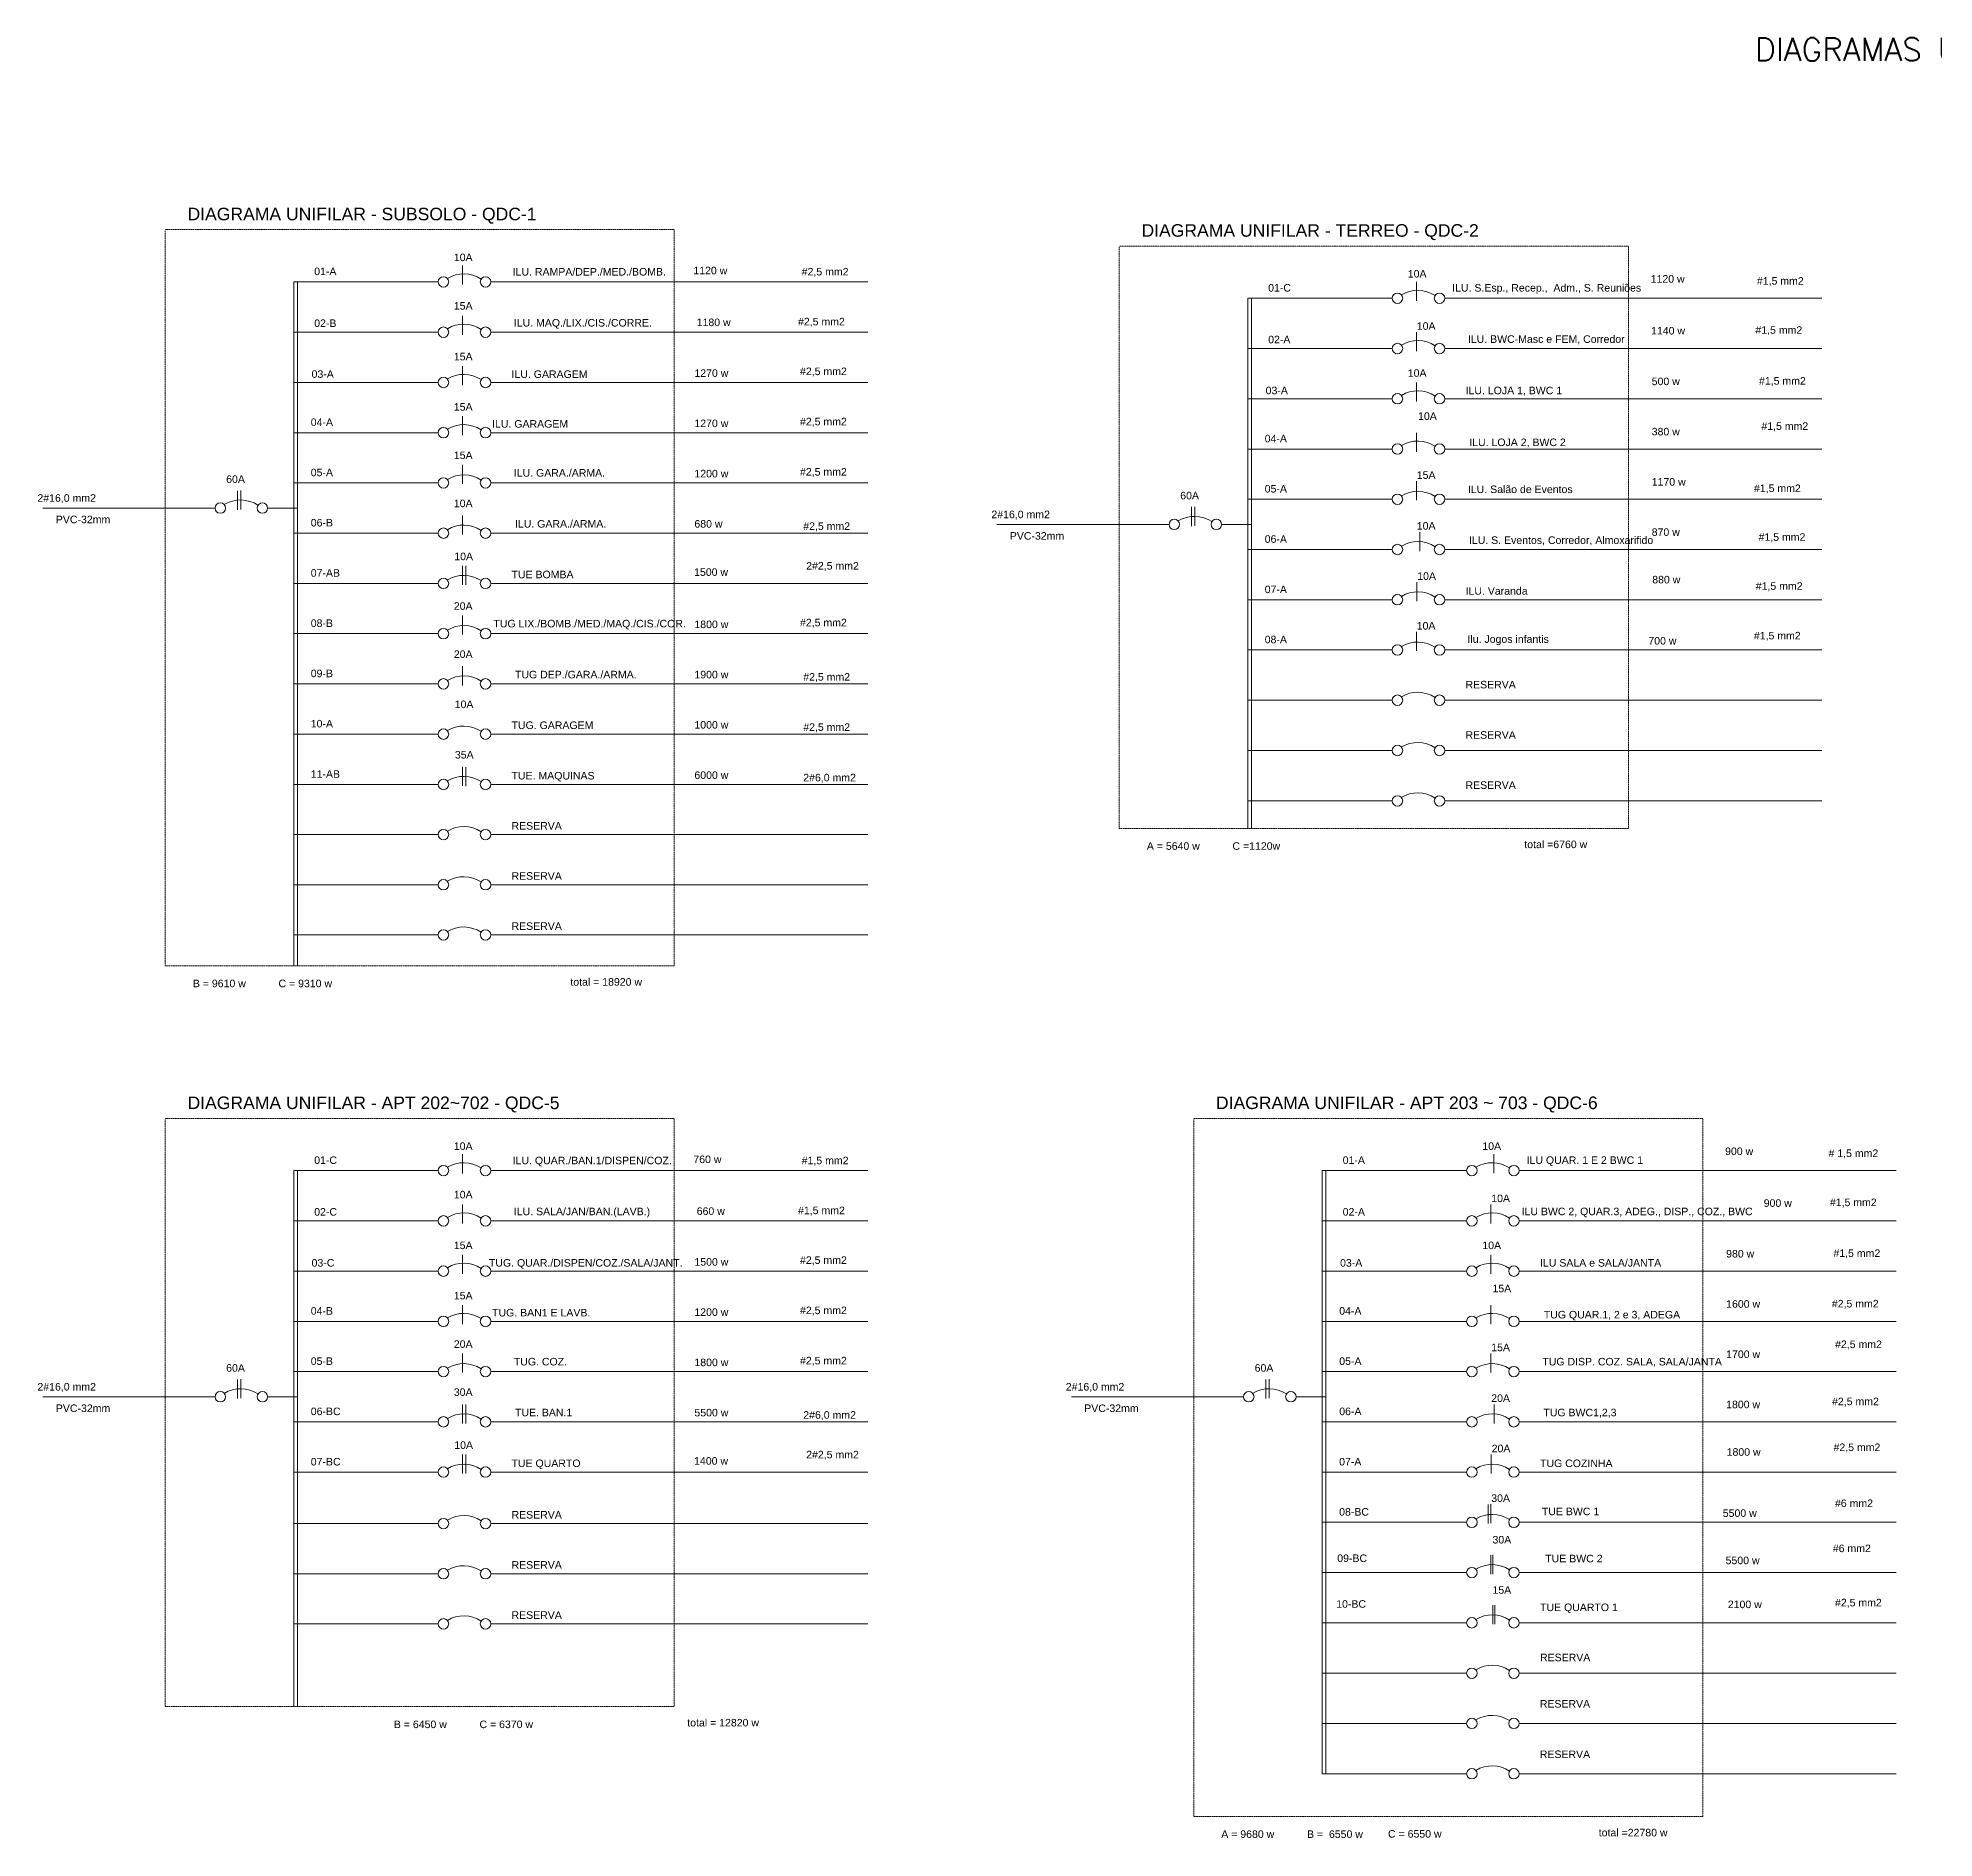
# Model space of a CAD drawing. Header units: millimetres. Extents: x 9138 to 12758, y -7 to 1713.
# Drawn here: x 9138 to 10949, y -7 to 1713 of the extents above; entities that cross this region are included whole.
import ezdxf

# ---------------------------------------------------------------- set-up
doc = ezdxf.new("R2010")
doc.units = ezdxf.units.MM
doc.linetypes.add('HIDDEN', pattern=[0.375, 0.25, -0.125])
doc.layers.add('ELETRI', color=5, linetype='Continuous', lineweight=9)
doc.layers.add('TELEFSU', color=3, linetype='Continuous')
doc.styles.add('ROMANS', font='romans')
doc.styles.get("Standard").update_dxf_attribs({"font": 'arial.ttf'})

msp = doc.modelspace()

# ---------------------------------------------------------------- linework, layer by layer
at = {"layer": 'ELETRI', "linetype": 'HIDDEN'}
for p, q in [((9745.5, 1529.4), (9259.2, 1529.4)), ((9259.2, 1528.3), (9259.2, 826)), ((9745.5, 826), (9745.5, 1529.4)), ((10656.9, 1513.7), (10170.5, 1513.7)), ((10170.5, 1512.6), (10170.5, 957.4)), ((10656.9, 957.4), (10656.9, 1513.7)), ((10170.5, 957.4), (10656.9, 957.4)), ((9259.2, 826), (9745.5, 826)), ((9745.5, 680.3), (9259.2, 680.3)), ((9259.2, 679.2), (9259.2, 118.3)), ((9745.5, 118.3), (9745.5, 680.3)), ((10728, 680.3), (10241.7, 680.3)), ((10241.7, 679.2), (10241.7, 13.3)), ((10728, 13.3), (10728, 680.3)), ((9259.2, 118.3), (9745.5, 118.3)), ((10241.7, 13.3), (10728, 13.3))]:
    msp.add_line(p, q, dxfattribs=at)
at = {"layer": 'ELETRI', "linetype": 'Continuous'}
for p, q in [((9543.1, 1495.1), (9543.1, 1476.9)), ((9381.9, 1479.4), (9381.9, 1431.4)), ((9381.9, 1479.4), (9520, 1479.4)), ((9385.5, 1479.4), (9385.5, 1431.4)), ((9570.2, 1479.4), (9930.3, 1479.4)), ((10454.4, 1479.4), (10454.4, 1461.2)), ((10293.3, 1463.8), (10293.3, 1415.8)), ((10293.3, 1463.8), (10431.3, 1463.8)), ((10296.9, 1463.8), (10296.9, 1415.8)), ((10481.5, 1463.8), (10841.6, 1463.8)), ((9381.9, 1431.4), (9381.9, 1383.4)), ((9381.9, 1431.4), (9520, 1431.4)), ((9385.5, 1431.4), (9385.5, 1383.4)), ((9543.1, 1447.1), (9543.1, 1428.9)), ((9570.2, 1431.4), (9930.3, 1431.4)), ((10454.4, 1431.4), (10454.4, 1413.2)), ((10293.3, 1415.8), (10293.3, 1367.8)), ((10293.3, 1415.8), (10431.3, 1415.8)), ((10296.9, 1415.8), (10296.9, 1367.8)), ((10481.5, 1415.8), (10841.6, 1415.8)), ((9543.1, 1399.1), (9543.1, 1380.9)), ((9381.9, 1383.4), (9381.9, 1335.4)), ((9381.9, 1383.4), (9520, 1383.4)), ((9385.5, 1383.4), (9385.5, 1335.4)), ((9570.2, 1383.4), (9930.3, 1383.4)), ((10454.4, 1383.4), (10454.4, 1365.2)), ((10293.3, 1367.8), (10293.3, 1319.8)), ((10293.3, 1367.8), (10431.3, 1367.8)), ((10296.9, 1367.8), (10296.9, 1319.8)), ((10481.5, 1367.8), (10841.6, 1367.8)), ((9543.1, 1351.1), (9543.1, 1332.9)), ((9381.9, 1335.4), (9381.9, 1287.4)), ((9381.9, 1335.4), (9520, 1335.4)), ((9385.5, 1335.4), (9385.5, 1287.4)), ((9570.2, 1335.4), (9930.3, 1335.4)), ((10454.4, 1335.4), (10454.4, 1317.2)), ((9543.1, 1304.8), (9543.1, 1286.6)), ((10293.3, 1319.8), (10293.3, 1271.8)), ((10293.3, 1319.8), (10431.3, 1319.8)), ((10296.9, 1319.8), (10296.9, 1271.8)), ((10481.5, 1319.8), (10841.6, 1319.8)), ((9381.9, 1287.4), (9381.9, 1239.4)), ((9381.9, 1287.4), (9520, 1287.4)), ((9385.5, 1287.4), (9385.5, 1239.4)), ((9570.2, 1287.4), (9930.3, 1287.4)), ((10454.4, 1289.1), (10454.4, 1270.9)), ((9328.2, 1280), (9328.2, 1261.8)), ((9331.3, 1280.2), (9331.3, 1262)), ((10293.3, 1271.8), (10293.3, 1223.8)), ((10293.3, 1271.8), (10431.3, 1271.8)), ((10296.9, 1271.8), (10296.9, 1223.8)), ((10481.5, 1271.8), (10841.6, 1271.8)), ((9142.4, 1263.4), (9306.8, 1263.4)), ((9357, 1263.4), (9385.5, 1263.4)), ((9543.1, 1256.2), (9543.1, 1238)), ((10239.5, 1264.4), (10239.5, 1246.2)), ((10242.6, 1264.5), (10242.6, 1246.3)), ((9381.9, 1239.4), (9381.9, 1191.4)), ((9381.9, 1239.4), (9520, 1239.4)), ((9385.5, 1239.4), (9385.5, 1191.4)), ((9570.2, 1239.4), (9930.3, 1239.4)), ((10053.7, 1247.8), (10218.1, 1247.8)), ((10268.3, 1247.8), (10296.9, 1247.8)), ((10457.7, 1240.5), (10457.7, 1222.3)), ((10293.3, 1223.8), (10293.3, 1175.8)), ((10293.3, 1223.8), (10431.3, 1223.8)), ((10296.9, 1223.8), (10296.9, 1175.8)), ((10481.5, 1223.8), (10841.6, 1223.8)), ((9543.1, 1208.2), (9543.1, 1190)), ((9546.4, 1208.2), (9546.4, 1190)), ((9381.9, 1191.4), (9520, 1191.4)), ((9381.9, 1191.4), (9381.9, 826)), ((9385.5, 1191.4), (9385.5, 826)), ((9570.2, 1191.4), (9930.3, 1191.4)), ((10454.8, 1192.5), (10454.8, 1174.3)), ((9543.1, 1160.8), (9543.1, 1142.6)), ((10293.3, 1175.8), (10431.3, 1175.8)), ((10293.3, 1175.8), (10293.3, 957.4)), ((10296.9, 1175.8), (10296.9, 957.4)), ((10481.5, 1175.8), (10841.6, 1175.8)), ((9381.9, 1143.4), (9520, 1143.4)), ((9570.2, 1143.4), (9930.3, 1143.4)), ((10454.4, 1145.1), (10454.4, 1126.9)), ((10293.3, 1127.8), (10431.3, 1127.8)), ((10481.5, 1127.8), (10841.6, 1127.8)), ((9543.1, 1112.2), (9543.1, 1094)), ((9381.9, 1095.4), (9520, 1095.4)), ((9570.2, 1095.4), (9930.3, 1095.4)), ((10293.3, 1079.8), (10431.3, 1079.8)), ((10481.5, 1079.8), (10841.6, 1079.8)), ((9381.9, 1047.4), (9520, 1047.4)), ((9570.2, 1047.4), (9930.3, 1047.4)), ((9543.1, 1016.1), (9543.1, 997.9)), ((9546.4, 1016), (9546.4, 997.8)), ((10293.3, 1031.8), (10431.3, 1031.8)), ((10481.5, 1031.8), (10841.6, 1031.8)), ((9381.9, 999.3), (9520, 999.3)), ((9570.2, 999.3), (9930.3, 999.3)), ((10293.3, 983.6), (10431.3, 983.6)), ((10481.5, 983.6), (10841.6, 983.6)), ((9381.9, 951.4), (9520, 951.4)), ((9570.2, 951.4), (9930.3, 951.4)), ((9381.9, 903.5), (9520, 903.5)), ((9570.2, 903.5), (9930.3, 903.5)), ((9381.9, 855.6), (9520, 855.6)), ((9570.2, 855.6), (9930.3, 855.6)), ((9543.1, 646), (9543.1, 627.8)), ((10528.3, 646.1), (10528.3, 627.9)), ((9381.9, 630.4), (9381.9, 582.4)), ((9381.9, 630.4), (9520, 630.4)), ((9385.5, 630.4), (9385.5, 582.4)), ((9570.2, 630.4), (9930.3, 630.4)), ((10364.4, 630.4), (10364.4, 582.4)), ((10364.4, 630.4), (10502.4, 630.4)), ((10368, 630.4), (10368, 582.4)), ((10552.6, 630.4), (10912.7, 630.4)), ((9543.1, 598), (9543.1, 579.8)), ((10525.5, 598), (10525.5, 579.8)), ((9381.9, 582.4), (9381.9, 534.4)), ((9381.9, 582.4), (9520, 582.4)), ((9385.5, 582.4), (9385.5, 534.4)), ((9570.2, 582.4), (9930.3, 582.4)), ((10364.4, 582.4), (10364.4, 534.4)), ((10364.4, 582.4), (10502.4, 582.4)), ((10368, 582.4), (10368, 534.4)), ((10552.6, 582.4), (10912.7, 582.4)), ((9543.1, 550), (9543.1, 531.8)), ((10525.5, 550), (10525.5, 531.8)), ((9381.9, 534.4), (9381.9, 486.4)), ((9381.9, 534.4), (9520, 534.4)), ((9385.5, 534.4), (9385.5, 486.4)), ((9570.2, 534.4), (9930.3, 534.4)), ((10364.4, 534.4), (10364.4, 486.4)), ((10364.4, 534.4), (10502.4, 534.4)), ((10368, 534.4), (10368, 486.4)), ((10552.6, 534.4), (10912.7, 534.4)), ((9543.1, 502), (9543.1, 483.8)), ((10525.5, 502), (10525.5, 483.8)), ((9381.9, 486.4), (9381.9, 438.4)), ((9381.9, 486.4), (9520, 486.4)), ((9385.5, 486.4), (9385.5, 438.4)), ((9570.2, 486.4), (9930.3, 486.4)), ((10364.4, 486.4), (10364.4, 438.4)), ((10364.4, 486.4), (10502.4, 486.4)), ((10368, 486.4), (10368, 438.4)), ((10552.6, 486.4), (10912.7, 486.4)), ((9543.1, 455.7), (9543.1, 437.5)), ((10525.5, 455.7), (10525.5, 437.5)), ((9381.9, 438.4), (9381.9, 390.4)), ((9381.9, 438.4), (9520, 438.4)), ((9385.5, 438.4), (9385.5, 390.4)), ((9570.2, 438.4), (9930.3, 438.4)), ((10364.4, 438.4), (10364.4, 390.4)), ((10364.4, 438.4), (10502.4, 438.4)), ((10368, 438.4), (10368, 390.4)), ((10552.6, 438.4), (10912.7, 438.4)), ((9328.2, 431), (9328.2, 412.8)), ((9331.3, 431.1), (9331.3, 412.9)), ((10310.6, 431), (10310.6, 412.8)), ((10313.7, 431.1), (10313.7, 412.9)), ((9142.4, 414.4), (9306.8, 414.4)), ((9357, 414.4), (9385.5, 414.4)), ((9543.1, 407.1), (9543.1, 388.9)), ((9546.4, 407.1), (9546.4, 388.9)), ((10124.9, 414.4), (10289.3, 414.4)), ((10339.5, 414.4), (10368, 414.4)), ((10528.8, 407.1), (10528.8, 388.9)), ((9381.9, 390.4), (9381.9, 342.4)), ((9381.9, 390.4), (9520, 390.4)), ((9385.5, 390.4), (9385.5, 342.4)), ((9570.2, 390.4), (9930.3, 390.4)), ((10364.4, 390.4), (10364.4, 342.4)), ((10364.4, 390.4), (10502.4, 390.4)), ((10368, 390.4), (10368, 342.4)), ((10552.6, 390.4), (10912.7, 390.4)), ((9543.1, 359.1), (9543.1, 340.9)), ((9546.4, 359.1), (9546.4, 340.9)), ((10525.9, 359.1), (10525.9, 340.9)), ((9381.9, 342.4), (9520, 342.4)), ((9381.9, 342.4), (9381.9, 118.3)), ((9385.5, 342.4), (9385.5, 118.3)), ((9570.2, 342.4), (9930.3, 342.4)), ((10364.4, 342.4), (10502.4, 342.4)), ((10364.4, 342.4), (10364.4, 54.2)), ((10368, 342.4), (10368, 54.2)), ((10552.6, 342.4), (10912.7, 342.4)), ((10523, 311.5), (10523, 293.3)), ((10525.5, 311.7), (10525.5, 293.5)), ((9381.9, 293.2), (9520, 293.2)), ((9570.2, 293.2), (9930.3, 293.2)), ((10364.4, 294.4), (10502.4, 294.4)), ((10552.6, 294.4), (10912.7, 294.4)), ((10525.5, 263.1), (10525.5, 244.9)), ((10527.4, 263.2), (10527.4, 245)), ((9381.9, 245.3), (9520, 245.3)), ((9570.2, 245.3), (9930.3, 245.3)), ((10364.4, 246.4), (10502.4, 246.4)), ((10552.6, 246.4), (10912.7, 246.4)), ((10527.3, 215.2), (10527.3, 197)), ((10529.2, 215.2), (10529.2, 197)), ((9381.9, 197.4), (9520, 197.4)), ((9570.2, 197.4), (9930.3, 197.4)), ((10364.4, 198.4), (10502.4, 198.4)), ((10552.6, 198.4), (10912.7, 198.4)), ((10364.4, 150.2), (10502.4, 150.2)), ((10552.6, 150.2), (10912.7, 150.2)), ((10364.4, 102.3), (10502.4, 102.3)), ((10552.6, 102.3), (10912.7, 102.3)), ((10364.4, 54.2), (10502.4, 54.2)), ((10552.6, 54.2), (10912.7, 54.2))]:
    msp.add_line(p, q, dxfattribs=at)
for centre in [(9525, 1479.4), (9565.2, 1479.4), (10436.3, 1463.8), (10476.5, 1463.8), (9525, 1431.4), (9565.2, 1431.4), (10436.3, 1415.8), (10476.5, 1415.8), (9525, 1383.4), (9565.2, 1383.4), (10436.3, 1367.8), (10476.5, 1367.8), (9525, 1335.4), (9565.2, 1335.4), (10436.3, 1319.8), (10476.5, 1319.8), (9525, 1287.4), (9565.2, 1287.4), (9311.8, 1263.4), (9352, 1263.4), (10436.3, 1271.8), (10476.5, 1271.8), (10223.1, 1247.8), (10263.3, 1247.8), (9525, 1239.4), (9565.2, 1239.4), (10436.3, 1223.8), (10476.5, 1223.8), (9525, 1191.4), (9565.2, 1191.4), (10436.3, 1175.8), (10476.5, 1175.8), (9525, 1143.4), (9565.2, 1143.4), (10436.3, 1127.8), (10476.5, 1127.8), (9525, 1095.4), (9565.2, 1095.4), (10436.3, 1079.8), (10476.5, 1079.8), (9525, 1047.4), (9565.2, 1047.4), (10436.3, 1031.8), (10476.5, 1031.8), (9525, 999.3), (9565.2, 999.3), (10436.3, 983.6), (10476.5, 983.6), (9525, 951.4), (9565.2, 951.4), (9525, 903.5), (9565.2, 903.5), (9525, 855.6), (9565.2, 855.6), (9525, 630.4), (9565.2, 630.4), (10507.4, 630.4), (10547.6, 630.4), (9525, 582.4), (9565.2, 582.4), (10507.4, 582.4), (10547.6, 582.4), (9525, 534.4), (9565.2, 534.4), (10507.4, 534.4), (10547.6, 534.4), (9525, 486.4), (9565.2, 486.4), (10507.4, 486.4), (10547.6, 486.4), (9525, 438.4), (9565.2, 438.4), (10507.4, 438.4), (10547.6, 438.4), (9311.8, 414.4), (9352, 414.4), (10294.3, 414.4), (10334.5, 414.4), (9525, 390.4), (9565.2, 390.4), (10507.4, 390.4), (10547.6, 390.4), (9525, 342.4), (9565.2, 342.4), (10507.4, 342.4), (10547.6, 342.4), (9525, 293.2), (9565.2, 293.2), (10507.4, 294.4), (10547.6, 294.4), (9525, 245.3), (9565.2, 245.3), (10507.4, 246.4), (10547.6, 246.4), (9525, 197.4), (9565.2, 197.4), (10507.4, 198.4), (10547.6, 198.4), (10507.4, 150.2), (10547.6, 150.2), (10507.4, 102.3), (10547.6, 102.3), (10507.4, 54.2), (10547.6, 54.2)]:
    msp.add_circle(centre, 5, dxfattribs=at)
for centre in [(9544.3, 1457), (10455.7, 1441.3), (9544.3, 1409), (10455.7, 1393.3), (9544.3, 1361), (10455.7, 1345.3), (9544.3, 1313), (10455.7, 1297.3), (9544.3, 1265), (9331.2, 1241), (10455.7, 1249.3), (10242.5, 1225.3), (9544.3, 1217), (10455.7, 1201.3), (9544.3, 1169), (10455.7, 1153.3), (9544.3, 1121), (10455.7, 1105.3), (9544.3, 1073), (10455.7, 1057.3), (9544.3, 1025), (10455.6, 1009.3), (9544.3, 976.9), (10455.6, 961.2), (9544.3, 929), (9544.3, 881.1), (9544.3, 833.1), (9544.3, 607.9), (10526.8, 607.9), (9544.3, 559.9), (10526.8, 559.9), (9544.3, 511.9), (10526.8, 511.9), (9544.3, 463.9), (10526.8, 463.9), (9544.3, 415.9), (10526.8, 415.9), (9331.2, 391.9), (10313.6, 391.9), (9544.3, 367.9), (10526.8, 367.9), (9544.3, 319.9), (10526.8, 319.9), (9544.3, 270.8), (10526.8, 271.9), (10526.8, 223.9), (9544.3, 222.9), (9544.3, 175), (10526.8, 175.9), (10526.8, 127.8), (10526.8, 79.9), (10526.8, 31.7)]:
    msp.add_arc(centre, 30.1, 56.5031, 121.2449, dxfattribs=at)

# ---------------------------------------------------------------- texts
at = {"color": 4, "style": 'ROMANS'}
msp.add_text('DIAGRAMAS UNIFILARES', height=22, dxfattribs=at).set_placement((10777.9, 1690.5))
at = {"linetype": 'HIDDEN'}
for s, p in [('10A', (9534.9, 1499.3)), ('01-A', (9401.5, 1485.9)), ('ILU. RAMPA/DEP./MED./BOMB.', (9591.1, 1485.5)), ('1120 w', (9763.7, 1486.7)), (' #2,5 mm2', (9864.4, 1485.6)), ('10A', (10446.2, 1483.6)), ('1120 w', (10678.2, 1478.7)), ('01-C', (10312.8, 1470.2)), ('ILU. S.Esp., Recep.,  Adm., S. Reuniões', (10488.6, 1470.2)), ('  #1,5 mm2', (10774.1, 1476.8)), ('15A', (9534.9, 1453)), ('02-B', (9401.5, 1436.4)), ('ILU. MAQ./LIX./CIS./CORRE.', (9592.2, 1436.8)), (' 1180 w', (9764.1, 1437.2)), ('#2,5 mm2', (9863.7, 1437.9)), ('10A', (10454.8, 1433.7)), ('1140 w', (10678.6, 1429.2)), ('#1,5 mm2', (10778.3, 1429.9)), ('02-A', (10312.8, 1420.8)), ('ILU. BWC-Masc e FEM, Corredor', (10503.6, 1421.2)), ('03-A', (9399, 1387.8)), ('15A', (9534.9, 1404.5)), ('ILU. GARAGEM', (9590, 1387.7)), ('1270 w', (9764.7, 1388.7)), ('  #2,5 mm2', (9860, 1390.4)), ('10A', (10446.2, 1388.8)), ('03-A', (10310.4, 1372.1)), ('ILU. LOJA 1, BWC 1', (10501.4, 1372.1)), ('500 w', (10679.2, 1380.8)), ('  #1,5 mm2', (10776.1, 1381.3)), ('15A', (9534.9, 1356.5)), ('04-A', (9398.2, 1341.8)), ('ILU. GARAGEM', (9571.4, 1340.2)), ('1270 w', (9764.7, 1340.7)), ('  #2,5 mm2', (9860, 1342.4)), ('10A', (10456, 1347.6)), ('  #1,5 mm2', (10778.4, 1338.1)), ('04-A', (10309.5, 1326.2)), ('ILU. LOJA 2, BWC 2', (10504.9, 1322.6)), ('380 w', (10679.2, 1332.8)), ('15A', (9534.9, 1310.2)), ('60A', (9317.4, 1287.4)), ('05-A', (9398.2, 1293.8)), ('ILU. GARA./ARMA.', (9592.2, 1293.4)), ('1200 w', (9764.7, 1292.7)), ('  #2,5 mm2', (9860, 1294.4)), ('15A', (10454.8, 1291.3)), ('1170 w', (10679.2, 1284.8)), ('2#16,0 mm2', (9137.1, 1269.4)), ('10A', (9534.9, 1264.2)), ('60A', (10228.8, 1271.7)), ('05-A', (10309.5, 1278.2)), ('ILU. Salão de Eventos', (10503.6, 1277.7)), ('  #1,5 mm2', (10771.3, 1278.7)), ('PVC-32mm', (9154.7, 1248.9)), ('06-B', (9398.2, 1245.8)), ('ILU. GARA./ARMA.', (9593.3, 1244.7)), ('680 w', (9764.7, 1244.7)), ('2#16,0 mm2', (10048.4, 1253.7)), ('10A', (10454.8, 1242.8)), ('  #2,5 mm2', (9863.1, 1242.5)), ('PVC-32mm', (10066, 1233.2)), ('06-A', (10309.5, 1230.2)), ('ILU. S. Eventos, Corredor, Almoxarifido', (10504.6, 1229.1)), ('870 w', (10679.2, 1236.8)), ('  #1,5 mm2', (10775.7, 1232.1)), ('10A', (9535.3, 1213.6)), ('07-AB', (9398.2, 1197.8)), ('TUE BOMBA', (9590, 1196.3)), ('   2#2,5 mm2', (9863.1, 1204.6)), ('10A', (10455.2, 1194.8)), ('880 w', (10679.7, 1191.4)), ('07-A', (10309.5, 1182.1)), ('ILU. Varanda', (10501.4, 1180.6)), ('  #1,5 mm2', (10773, 1185.3)), ('20A', (9534.9, 1166.2)), ('08-B', (9398.2, 1149.8)), ('TUG LIX./BOMB./MED./MAQ./CIS./COR.', (9572.7, 1149.4)), ('1800 w', (9764.7, 1148.7)), ('  #2,5 mm2', (9860, 1150.4)), ('08-A', (10309.5, 1134.2)), ('10A', (10454.7, 1147.3)), ('Ilu. Jogos infantis', (10503.2, 1134.6)), ('  #1,5 mm2', (10771.2, 1137.9)), ('20A', (9534.9, 1120.2)), ('700 w', (10676, 1133)), ('09-B', (9398.2, 1101.8)), ('TUG DEP./GARA./ARMA.', (9593.3, 1100.7)), ('1900 w', (9764.7, 1100.7)), ('  #2,5 mm2', (9863.1, 1098.5)), ('RESERVA', (10501.3, 1091.1)), ('10A', (9535.7, 1072.3)), ('10-A', (9398.2, 1053.8)), ('TUG. GARAGEM', (9590, 1052.3)), ('1000 w', (9764.7, 1052.7)), ('  #2,5 mm2', (9863.1, 1050.5)), ('RESERVA', (10501.3, 1043)), ('35A', (9535.9, 1024.1)), ('11-AB', (9398.2, 1005.7)), ('TUE. MAQUINAS', (9590, 1004.1)), ('6000 w', (9764.7, 1004.6)), ('  2#6,0 mm2', (9863.1, 1002.3)), ('RESERVA', (10501.3, 995.1)), ('RESERVA', (9590, 956.2)), ('A = 5640 w', (10196.9, 936.9)), ('C =1120w', (10278.7, 936.9)), ('total =6760 w', (10557.5, 938.5)), ('RESERVA', (9590, 908.3)), ('RESERVA', (9590, 860.4)), ('B = 9610 w', (9285.6, 805.6)), ('C = 9310 w', (9367.4, 805.6)), ('total = 18920 w', (9646.2, 807.1)), ('10A', (9534.9, 650.2)), ('10A', (10517.4, 650.2)), ('900 w', (10749.3, 645.3)), ('01-C', (9401.5, 636.8)), ('ILU. QUAR./BAN.1/DISPEN/COZ.', (9591.1, 636.5)), ('760 w', (9763.7, 637.6)), (' #1,5 mm2', (9864.4, 636.5)), ('01-A', (10384, 636.8)), ('ILU QUAR. 1 E 2 BWC 1', (10559.7, 636.8)), (' # 1,5 mm2', (10845.3, 643.4)), ('10A', (9534.9, 603.9)), ('10A', (10525.9, 600.3)), ('900 w', (10786.2, 595.8)), ('#1,5 mm2', (10849.4, 596.5)), ('02-C', (9401.5, 587.4)), ('ILU. SALA/JAN/BAN.(LAVB.)', (9592.2, 587.8)), (' 660 w', (9764.1, 588.1)), ('#1,5 mm2', (9863.7, 588.8)), ('02-A', (10384, 587.4)), ('ILU BWC 2, QUAR.3, ADEG., DISP., COZ., BWC ', (10554.9, 587.8)), ('15A', (9534.9, 555.4)), ('10A', (10517.4, 555.4)), ('03-C', (9399, 538.7)), ('TUG. QUAR./DISPEN/COZ./SALA/JANT.', (9568.4, 538.7)), ('1500 w', (9764.7, 539.6)), ('  #2,5 mm2', (9860, 541.3)), ('03-A', (10381.5, 538.7)), ('ILU SALA e SALA/JANTA', (10572.5, 538.7)), ('980 w', (10750.3, 547.4)), ('  #1,5 mm2', (10847.2, 547.9)), ('15A', (9534.9, 507.4)), ('15A', (10527.1, 514.2)), ('04-B', (9398.2, 492.8)), ('TUG. BAN1 E LAVB.', (9571.4, 491.1)), ('1200 w', (9764.7, 491.6)), ('  #2,5 mm2', (9860, 493.3)), ('04-A', (10380.7, 492.8)), ('TUG QUAR.1, 2 e 3, ADEGA', (10576.1, 489.2)), ('1600 w', (10750.3, 499.4)), ('  #2,5 mm2', (10845.7, 499.7)), ('20A', (9534.9, 461.1)), ('15A', (10525.9, 457.9)), ('1700 w', (10750.3, 451.4)), ('  #2,5 mm2', (10848.8, 460.9)), ('60A', (9317.4, 438.3)), ('05-B', (9398.2, 444.8)), ('TUG. COZ.', (9592.2, 444.3)), ('1800 w', (9764.7, 443.6)), ('  #2,5 mm2', (9860, 445.3)), ('60A', (10299.9, 438.3)), ('05-A', (10380.7, 444.8)), ('TUG DISP. COZ. SALA, SALA/JANTA', (10574.7, 444.3)), ('2#16,0 mm2', (9137.1, 420.3)), ('30A', (9534.9, 415.2)), ('2#16,0 mm2', (10119.5, 420.3)), ('20A', (10525.9, 409.4)), ('PVC-32mm', (9154.7, 399.8)), ('06-BC', (9398.2, 396.8)), ('TUE. BAN.1', (9593.3, 395.7)), ('5500 w', (9764.7, 395.6)), ('  2#6,0 mm2', (9863.1, 393.4)), ('PVC-32mm', (10137.1, 399.8)), ('06-A', (10380.7, 396.8)), ('TUG BWC1,2,3', (10575.7, 395.7)), ('1800 w', (10750.3, 403.4)), ('  #2,5 mm2', (10845.9, 406.3)), ('10A', (9535.3, 364.6)), ('   2#2,5 mm2', (9863.1, 355.5)), ('20A', (10526.3, 361.4)), ('1800 w', (10750.8, 358)), ('  #2,5 mm2', (10847.3, 362.5)), ('07-BC', (9398.2, 348.7)), ('TUE QUARTO', (9590, 347.2)), ('07-A', (10380.6, 348.7)), ('TUG COZINHA', (10572.5, 347.2)), ('08-BC', (10380.6, 300.8)), ('30A', (10525.9, 313.9)), ('TUE BWC 1', (10574.3, 301.2)), ('  #6 mm2', (10848.7, 309)), ('RESERVA', (9590, 298)), ('5500 w', (10747.1, 299.6)), ('30A', (10527.1, 274.2)), ('  #6 mm2', (10846.6, 265.9)), ('RESERVA', (9590, 250.1)), ('09-BC', (10378.8, 256.5)), ('TUE BWC 2', (10577.5, 256.2)), ('5500 w', (10749.8, 254.4)), ('10-BC', (10377.8, 212.8)), ('15A', (10527.1, 226.2)), ('2100 w', (10751.9, 212.4)), ('  #2,5 mm2', (10848.7, 214.1)), ('RESERVA', (9590, 202.2)), ('TUE QUARTO 1', (10572.5, 209.6)), ('RESERVA', (10572.5, 161.7)), ('RESERVA', (10572.3, 117.4)), ('B = 6450 w', (9477.6, 97.8)), ('C = 6370 w', (9559.4, 97.8)), ('total = 12820 w', (9757.9, 99.4)), ('RESERVA', (10572.3, 69.2)), ('A = 9680 w', (10268, -7.1)), ('B =  6550 w', (10349.9, -7.1)), ('C = 6550 w', (10427.3, -6.8)), ('total =22780 w', (10628.6, -5.6))]:
    msp.add_text(s, height=7.2, dxfattribs=at).set_placement(p)
at = {"layer": 'ELETRI', "linetype": 'HIDDEN'}
for s, p in [('DIAGRAMA UNIFILAR - SUBSOLO - QDC-1', (9280.5, 1538.3)), ('DIAGRAMA UNIFILAR - TERREO - QDC-2', (10191.8, 1522.6)), ('DIAGRAMA UNIFILAR - APT 202~702 - QDC-5', (9280.5, 689.2)), ('DIAGRAMA UNIFILAR - APT 203 ~ 703 - QDC-6', (10262.9, 689.2))]:
    msp.add_text(s, height=12, dxfattribs=at).set_placement(p)
at = {"layer": 'TELEFSU', "char_height": 8, "width": 77.865, "attachment_point": 1}
for s, insert in [(' {\\H0.9x;\\C0;1500 w}', (9761.3, 1205.8)), (' {\\H0.9x;\\C0;1400 w}', (9761.3, 356.7))]:
    msp.add_mtext(s, dxfattribs=dict(at, insert=insert))

doc.saveas('drawing.dxf')
